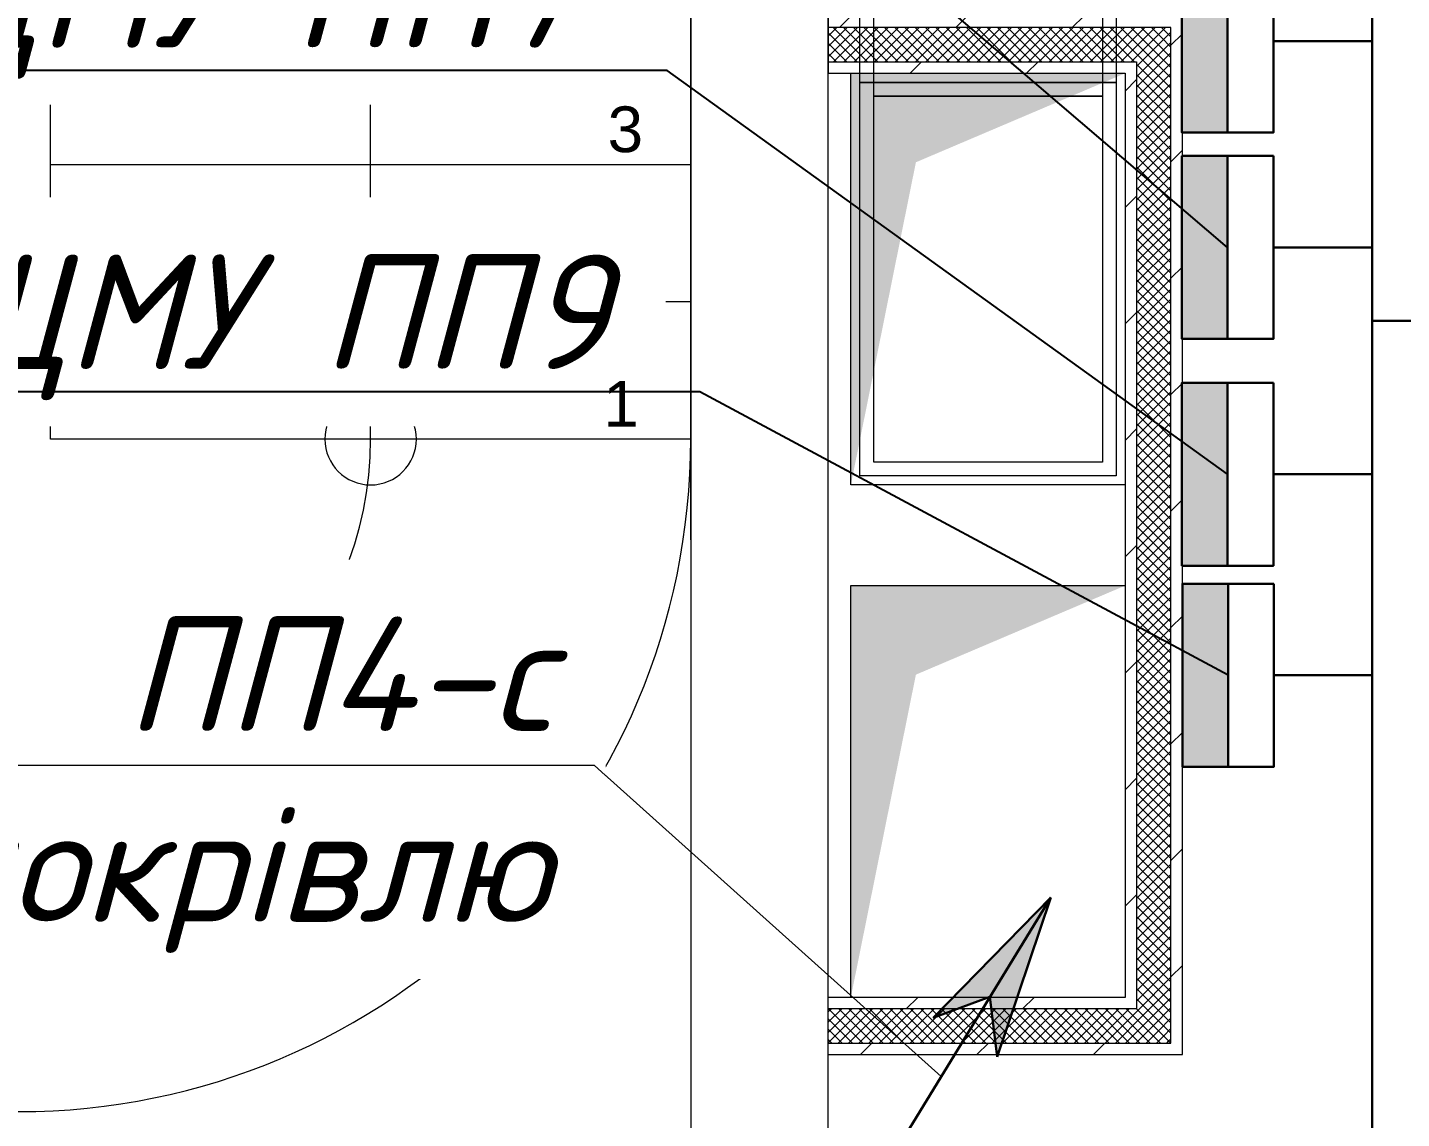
# Model space of a CAD drawing. Header units: millimetres. Extents: x -164867 to 807677, y -316775 to 513985.
# Drawn here: x 495294 to 498299, y 264919 to 267304 of the extents above; entities that cross this region are included whole.
import ezdxf
from ezdxf import colors
from ezdxf.entities.mleader import LeaderData, LeaderLine
from ezdxf.math import Vec2, Vec3

# ---------------------------------------------------------------- set-up
doc = ezdxf.new("R2010")
doc.units = ezdxf.units.MM
for name, color, linetype, lineweight in [('!ДВ', 200, 'Continuous', 30), ('E_В лотку_аварійні', 1, 'Kabl_in_Lotok', 30), ('E_Позначення', 7, 'Continuous', 15), ('E_Розп. мережі', 5, 'Continuous', 30)]:
    doc.layers.add(name, color=color, linetype=linetype, lineweight=lineweight)
for name, color, linetype in [('!ПС_кабель', 1, 'Continuous'), ('00_lestnicy', 7, 'Continuous'), ('51312000', 7, 'Continuous'), ('АР-3д сходи', 7, 'Continuous'), ('перегородки', 7, 'Continuous')]:
    doc.layers.add(name, color=color, linetype=linetype)
doc.styles.add('ISO', font='isocpeui.ttf')
doc.styles.add('ГОСТ 2.304', font='isocpeui.ttf')
doc.styles.add('СГЕНЕРИР_СТИЛЬ_1', font='arial.ttf')
doc.linetypes.add('Kabl_in_Lotok', pattern='A,10,[130,ltypeshp.shx,S=1,R=0,X=0,Y=0],1,[130,ltypeshp.shx,S=1,R=90,X=0,Y=-1],1,[130,ltypeshp.shx,S=1,R=0,X=0,Y=0],10', length=22)

# ---------------------------------------------------------------- blocks, each defined once
blk = doc.blocks.new('*U68')
at = {"lineweight": -2}
h = blk.add_hatch(color=256, dxfattribs=at)
h.paths.add_polyline_path([(8.77, 16.13), (3.905, 10.615), (6.336, 11.652)])
h.paths.add_polyline_path([(8.77, 16.13), (6.336, 11.652), (6.786, 9.048)])
h = blk.add_hatch(color=256, dxfattribs=at)
edge = h.paths.add_edge_path()
edge.add_arc((0.074, -0.001), 1.276, 0, 360)
for p, q in [((0, 0), (8.77, 16.13)), ((8.77, 16.13), (3.905, 10.615)), ((8.77, 16.13), (6.786, 9.048)), ((3.905, 10.615), (6.336, 11.652)), ((6.336, 11.652), (6.786, 9.048))]:
    blk.add_line(p, q, dxfattribs=at)
blk.add_circle((0.112, -0.001), 1.238, dxfattribs=at)
blk = doc.blocks.new('_None')
blk = doc.blocks.new('+9450')
at = {"layer": '!ДВ', "linetype": 'Continuous', "lineweight": 20}
for points in [[(3436.3, 4370), (3578.6, 5075.4), (4036.3, 5270), (3436.3, 5270)], [(3436.3, 3250), (3578.6, 3955.4), (4036.3, 4150), (3436.3, 4150)]]:
    blk.add_hatch(color=7, dxfattribs=at).paths.add_polyline_path(points)
at = {"layer": '!ДВ', "color": 7, "linetype": 'Continuous', "lineweight": 18}
for p, q in [((3486.3, 5220), (3486.3, 6994.8)), ((3986.3, 6994.8), (3986.3, 5220)), ((3456.3, 5250), (3456.3, 6869.8)), ((4016.3, 6869.8), (4016.3, 5250)), ((3456.3, 5250), (4016.3, 5250)), ((3456.3, 4390), (3456.3, 5250)), ((4016.3, 5250), (3456.3, 5250)), ((4016.3, 5250), (4016.3, 4390)), ((3486.3, 5220), (3986.3, 5220)), ((3486.3, 4420), (3486.3, 5220)), ((3986.3, 5220), (3486.3, 5220)), ((3986.3, 5220), (3986.3, 4420)), ((3986.3, 4420), (3486.3, 4420)), ((4016.3, 4390), (3456.3, 4390))]:
    blk.add_line(p, q, dxfattribs=at)
at = {"layer": '!ДВ', "color": 7, "linetype": 'Continuous', "lineweight": 20}
for p, q in [((3436.3, 5270), (4036.3, 5270)), ((3436.3, 4370), (3436.3, 5270)), ((4036.3, 5270), (4036.3, 4370)), ((4036.3, 4370), (3436.3, 4370)), ((3436.3, 4150), (4036.3, 4150)), ((3436.3, 3250), (3436.3, 4150)), ((4036.3, 4150), (4036.3, 3250)), ((4036.3, 3250), (3436.3, 3250))]:
    blk.add_line(p, q, dxfattribs=at)
at = {"color": 7, "linetype": 'Continuous', "lineweight": 20}
for radius in [1470, 770]:
    blk.add_arc((1616.2, 4470.1), radius, 180, 0, dxfattribs=at)
at = {"layer": '00_lestnicy', "color": 7, "linetype": 'Continuous', "lineweight": 13}
blk.add_line((3086.3, 4250), (3086.3, 7250), dxfattribs=at)
at = {"layer": '51312000', "color": 7, "linetype": 'Continuous', "lineweight": 20}
for p, q in [((3086.5, 7072.2), (3086.5, 2120.1)), ((3386.5, 1820.1), (3386.5, 7072.2))]:
    blk.add_line(p, q, dxfattribs=at)
at = {"layer": 'АР-3д сходи', "color": 7, "linetype": 'Continuous', "lineweight": 20}
for p, q in [((1686.2, 4470.1), (1686.2, 6570.1)), ((2386.2, 4470.1), (2386.2, 6270.1)), ((3086.2, 5970.1), (3086.2, 4470.1)), ((3086.2, 5070.1), (1686.2, 5070.1)), ((3086.2, 4770.1), (1686.2, 4770.1)), ((3086.2, 4470.1), (1686.2, 4470.1)), ((3086.2, 4470.1), (1686.2, 4470.1))]:
    blk.add_line(p, q, dxfattribs=at)
for start, end in [(0, 180), (180, 0)]:
    blk.add_arc((2386.2, 4470.1), 100, start, end, dxfattribs=at)
at = {"layer": 'перегородки', "color": 7, "linetype": 'Continuous', "lineweight": 18}
for p, q in [((3386.8, 5395), (3386.8, 5370)), ((3411.5, 5370), (3436.5, 5395)), ((3666, 5370), (3691, 5395)), ((3920.6, 5370), (3945.6, 5395)), ((4161.3, 3125), (4161.3, 5395)), ((3386.8, 5350.8), (3406, 5370)), ((3386.8, 5328.3), (3428.4, 5370)), ((3386.8, 5305.9), (3450.9, 5370)), ((4136.3, 5370), (3386.8, 5370)), ((3386.8, 5370), (3386.8, 5295)), ((3450.1, 5295), (3386.8, 5358.4)), ((3472.6, 5295), (3397.6, 5370)), ((3398.3, 5295), (3473.3, 5370)), ((3495, 5295), (3420, 5370)), ((3420.8, 5295), (3495.8, 5370)), ((3517.5, 5295), (3442.5, 5370)), ((3443.3, 5295), (3518.3, 5370)), ((3539.9, 5295), (3464.9, 5370)), ((3465.7, 5295), (3540.7, 5370)), ((3562.4, 5295), (3487.4, 5370)), ((3488.2, 5295), (3563.2, 5370)), ((3584.8, 5295), (3509.8, 5370)), ((3510.6, 5295), (3585.6, 5370)), ((3607.3, 5295), (3532.3, 5370)), ((3533.1, 5295), (3608.1, 5370)), ((3629.7, 5295), (3554.7, 5370)), ((3555.5, 5295), (3630.5, 5370)), ((3652.2, 5295), (3577.2, 5370)), ((3578, 5295), (3653, 5370)), ((3674.6, 5295), (3599.6, 5370)), ((3600.4, 5295), (3675.4, 5370)), ((3697.1, 5295), (3622.1, 5370)), ((3622.9, 5295), (3697.9, 5370)), ((3719.5, 5295), (3644.5, 5370)), ((3645.3, 5295), (3720.3, 5370)), ((3742, 5295), (3667, 5370)), ((3667.8, 5295), (3742.8, 5370)), ((3764.4, 5295), (3689.4, 5370)), ((3690.2, 5295), (3765.2, 5370)), ((3786.9, 5295), (3711.9, 5370)), ((3712.7, 5295), (3787.7, 5370)), ((3809.3, 5295), (3734.3, 5370)), ((3735.1, 5295), (3810.1, 5370)), ((3831.8, 5295), (3756.8, 5370)), ((3757.6, 5295), (3832.6, 5370)), ((3854.2, 5295), (3779.2, 5370)), ((3780, 5295), (3855, 5370)), ((3876.7, 5295), (3801.7, 5370)), ((3802.5, 5295), (3877.5, 5370)), ((3899.1, 5295), (3824.1, 5370)), ((3824.9, 5295), (3899.9, 5370)), ((3921.6, 5295), (3846.6, 5370)), ((3847.4, 5295), (3922.4, 5370)), ((3944, 5295), (3869, 5370)), ((3869.8, 5295), (3944.8, 5370)), ((3966.5, 5295), (3891.5, 5370)), ((3892.3, 5295), (3967.3, 5370)), ((3988.9, 5295), (3913.9, 5370)), ((3914.7, 5295), (3989.7, 5370)), ((4011.4, 5295), (3936.4, 5370)), ((3937.2, 5295), (4012.2, 5370)), ((4033.8, 5295), (3958.8, 5370)), ((3959.6, 5295), (4034.6, 5370)), ((4056.3, 5295), (3981.3, 5370)), ((3982.1, 5295), (4057.1, 5370)), ((4070, 5303.7), (4003.7, 5370)), ((4004.5, 5295), (4079.5, 5370)), ((4081.3, 5314.9), (4026.2, 5370)), ((4027, 5295), (4102, 5370)), ((4092.5, 5326.1), (4048.6, 5370)), ((4049.4, 5295), (4124.4, 5370)), ((4061.3, 5284.5), (4136.3, 5359.5)), ((4103.7, 5337.4), (4071.1, 5370)), ((4114.9, 5348.6), (4093.5, 5370)), ((4136.3, 5327.2), (4114.9, 5348.6)), ((4126.2, 5359.8), (4116, 5370)), ((4136.3, 5349.6), (4126.2, 5359.8)), ((4136.3, 3150), (4136.3, 5370)), ((4136.3, 5331.2), (4161.3, 5356.2)), ((3427.7, 5295), (3386.8, 5335.9)), ((4061.3, 5262), (4136.3, 5337)), ((4136.3, 5282.3), (4092.5, 5326.1)), ((4136.3, 5304.7), (4103.7, 5337.4)), ((3405.2, 5295), (3386.8, 5313.5)), ((3386.8, 5295), (4061.3, 5295)), ((3386.8, 5295), (3386.8, 5270)), ((3566, 5270), (3591, 5295)), ((3820.6, 5270), (3845.6, 5295)), ((4061.3, 5239.6), (4136.3, 5314.6)), ((4061.3, 5295), (4061.3, 3225)), ((4061.3, 5217.1), (4136.3, 5292.1)), ((4136.3, 5214.9), (4061.3, 5289.9)), ((4136.3, 5237.4), (4070, 5303.7)), ((4136.3, 5259.8), (4081.3, 5314.9)), ((3386.8, 5270), (4036.3, 5270)), ((4036.3, 5270), (4036.3, 3250)), ((4061.3, 5194.7), (4136.3, 5269.7)), ((4136.3, 5192.5), (4061.3, 5267.5)), ((4036.3, 5231.2), (4061.3, 5256.2)), ((4061.3, 5172.2), (4136.3, 5247.2)), ((4136.3, 5170), (4061.3, 5245)), ((4061.3, 5149.8), (4136.3, 5224.8)), ((4136.3, 5147.6), (4061.3, 5222.6)), ((4061.3, 5127.3), (4136.3, 5202.3)), ((4136.3, 5125.1), (4061.3, 5200.1)), ((4061.3, 5104.9), (4136.3, 5179.9)), ((4136.3, 5102.7), (4061.3, 5177.7)), ((4061.3, 5082.4), (4136.3, 5157.4)), ((4136.3, 5080.2), (4061.3, 5155.2)), ((4061.3, 5060), (4136.3, 5135)), ((4136.3, 5057.8), (4061.3, 5132.8)), ((4061.3, 5037.5), (4136.3, 5112.5)), ((4136.3, 5035.3), (4061.3, 5110.3)), ((4061.3, 5015.1), (4136.3, 5090.1)), ((4136.3, 5012.9), (4061.3, 5087.9)), ((4136.3, 5076.6), (4161.3, 5101.6)), ((4061.3, 4992.6), (4136.3, 5067.6)), ((4136.3, 4990.4), (4061.3, 5065.4)), ((4061.3, 4970.2), (4136.3, 5045.2)), ((4136.3, 4968), (4061.3, 5043)), ((4061.3, 4947.7), (4136.3, 5022.7)), ((4136.3, 4945.5), (4061.3, 5020.5)), ((4036.3, 4976.6), (4061.3, 5001.6)), ((4061.3, 4925.3), (4136.3, 5000.3)), ((4136.3, 4923.1), (4061.3, 4998.1)), ((4061.3, 4902.8), (4136.3, 4977.8)), ((4136.3, 4900.6), (4061.3, 4975.6)), ((4061.3, 4880.4), (4136.3, 4955.4)), ((4136.3, 4878.2), (4061.3, 4953.2)), ((4061.3, 4857.9), (4136.3, 4932.9)), ((4136.3, 4855.7), (4061.3, 4930.7)), ((4061.3, 4835.5), (4136.3, 4910.5)), ((4136.3, 4833.3), (4061.3, 4908.3)), ((4061.3, 4813), (4136.3, 4888)), ((4136.3, 4810.8), (4061.3, 4885.8)), ((4061.3, 4790.6), (4136.3, 4865.6)), ((4136.3, 4788.4), (4061.3, 4863.4)), ((4061.3, 4768.1), (4136.3, 4843.1)), ((4136.3, 4765.9), (4061.3, 4840.9)), ((4136.3, 4822.1), (4161.3, 4847.1)), ((4061.3, 4745.7), (4136.3, 4820.7)), ((4136.3, 4743.5), (4061.3, 4818.5)), ((4061.3, 4723.2), (4136.3, 4798.2)), ((4136.3, 4721), (4061.3, 4796)), ((4061.3, 4700.8), (4136.3, 4775.8)), ((4136.3, 4698.6), (4061.3, 4773.6)), ((4061.3, 4678.3), (4136.3, 4753.3)), ((4136.3, 4676.1), (4061.3, 4751.1)), ((4036.3, 4722.1), (4061.3, 4747.1)), ((4061.3, 4655.9), (4136.3, 4730.9)), ((4136.3, 4653.7), (4061.3, 4728.7)), ((4061.3, 4633.4), (4136.3, 4708.4)), ((4136.3, 4631.2), (4061.3, 4706.2)), ((4061.3, 4610.9), (4136.3, 4685.9)), ((4136.3, 4608.8), (4061.3, 4683.8)), ((4061.3, 4588.5), (4136.3, 4663.5)), ((4136.3, 4586.3), (4061.3, 4661.3)), ((4061.3, 4566), (4136.3, 4641)), ((4136.3, 4563.9), (4061.3, 4638.9)), ((4061.3, 4543.6), (4136.3, 4618.6)), ((4136.3, 4541.4), (4061.3, 4616.4)), ((4061.3, 4521.1), (4136.3, 4596.1)), ((4136.3, 4519), (4061.3, 4594)), ((4061.3, 4498.7), (4136.3, 4573.7)), ((4136.3, 4496.5), (4061.3, 4571.5)), ((4136.3, 4567.5), (4161.3, 4592.5)), ((4061.3, 4476.2), (4136.3, 4551.2)), ((4136.3, 4474.1), (4061.3, 4549.1)), ((4061.3, 4453.8), (4136.3, 4528.8)), ((4136.3, 4451.6), (4061.3, 4526.6)), ((4036.3, 4467.5), (4061.3, 4492.5)), ((4061.3, 4431.3), (4136.3, 4506.3)), ((4136.3, 4429.2), (4061.3, 4504.2)), ((4061.3, 4408.9), (4136.3, 4483.9)), ((4136.3, 4406.7), (4061.3, 4481.7)), ((4061.3, 4386.4), (4136.3, 4461.4)), ((4136.3, 4384.3), (4061.3, 4459.3)), ((4061.3, 4364), (4136.3, 4439)), ((4136.3, 4361.8), (4061.3, 4436.8)), ((4061.3, 4341.5), (4136.3, 4416.5)), ((4136.3, 4339.4), (4061.3, 4414.4)), ((4061.3, 4319.1), (4136.3, 4394.1)), ((4136.3, 4316.9), (4061.3, 4391.9)), ((4061.3, 4296.6), (4136.3, 4371.6)), ((4136.3, 4294.5), (4061.3, 4369.5)), ((4061.3, 4274.2), (4136.3, 4349.2)), ((4136.3, 4272), (4061.3, 4347)), ((4061.3, 4251.7), (4136.3, 4326.7)), ((4136.3, 4313), (4161.3, 4338)), ((4136.3, 4249.6), (4061.3, 4324.6)), ((4061.3, 4229.3), (4136.3, 4304.3)), ((4136.3, 4227.1), (4061.3, 4302.1)), ((4061.3, 4206.8), (4136.3, 4281.8)), ((4136.3, 4204.7), (4061.3, 4279.7)), ((4036.3, 4213), (4061.3, 4238)), ((4061.3, 4184.4), (4136.3, 4259.4)), ((4136.3, 4182.2), (4061.3, 4257.2)), ((4061.3, 4161.9), (4136.3, 4236.9)), ((4136.3, 4159.8), (4061.3, 4234.8)), ((4061.3, 4139.5), (4136.3, 4214.5)), ((4136.3, 4137.3), (4061.3, 4212.3)), ((4061.3, 4117), (4136.3, 4192)), ((4136.3, 4114.9), (4061.3, 4189.9)), ((4061.3, 4094.6), (4136.3, 4169.6)), ((4136.3, 4092.4), (4061.3, 4167.4)), ((4061.3, 4072.1), (4136.3, 4147.1)), ((4136.3, 4070), (4061.3, 4145)), ((4061.3, 4049.7), (4136.3, 4124.7)), ((4136.3, 4047.5), (4061.3, 4122.5)), ((4061.3, 4027.2), (4136.3, 4102.2)), ((4136.3, 4025.1), (4061.3, 4100.1)), ((4061.3, 4004.8), (4136.3, 4079.8)), ((4136.3, 4002.6), (4061.3, 4077.6)), ((4061.3, 3982.3), (4136.3, 4057.3)), ((4136.3, 4058.4), (4161.3, 4083.4)), ((4136.3, 3980.2), (4061.3, 4055.2)), ((4061.3, 3959.9), (4136.3, 4034.9)), ((4136.3, 3957.7), (4061.3, 4032.7)), ((4061.3, 3937.4), (4136.3, 4012.4)), ((4136.3, 3935.3), (4061.3, 4010.3)), ((4036.3, 3958.4), (4061.3, 3983.4)), ((4061.3, 3915), (4136.3, 3990)), ((4136.3, 3912.8), (4061.3, 3987.8)), ((4061.3, 3892.5), (4136.3, 3967.5)), ((4136.3, 3890.4), (4061.3, 3965.4)), ((4061.3, 3870.1), (4136.3, 3945.1)), ((4136.3, 3867.9), (4061.3, 3942.9)), ((4061.3, 3847.6), (4136.3, 3922.6)), ((4136.3, 3845.5), (4061.3, 3920.5)), ((4061.3, 3825.2), (4136.3, 3900.2)), ((4136.3, 3823), (4061.3, 3898)), ((4061.3, 3802.7), (4136.3, 3877.7)), ((4136.3, 3800.6), (4061.3, 3875.6)), ((4061.3, 3780.3), (4136.3, 3855.3)), ((4136.3, 3778.1), (4061.3, 3853.1)), ((4061.3, 3757.8), (4136.3, 3832.8)), ((4136.3, 3755.7), (4061.3, 3830.7)), ((4136.3, 3803.8), (4161.3, 3828.8)), ((4061.3, 3735.4), (4136.3, 3810.4)), ((4136.3, 3733.2), (4061.3, 3808.2)), ((4061.3, 3712.9), (4136.3, 3787.9)), ((4136.3, 3710.8), (4061.3, 3785.8)), ((4061.3, 3690.5), (4136.3, 3765.5)), ((4136.3, 3688.3), (4061.3, 3763.3)), ((4036.3, 3703.8), (4061.3, 3728.8)), ((4061.3, 3668), (4136.3, 3743)), ((4136.3, 3665.9), (4061.3, 3740.9)), ((4061.3, 3645.6), (4136.3, 3720.6)), ((4136.3, 3643.4), (4061.3, 3718.4)), ((4061.3, 3623.1), (4136.3, 3698.1)), ((4136.3, 3621), (4061.3, 3696)), ((4061.3, 3600.7), (4136.3, 3675.7)), ((4136.3, 3598.5), (4061.3, 3673.5)), ((4061.3, 3578.2), (4136.3, 3653.2)), ((4136.3, 3576), (4061.3, 3651)), ((4061.3, 3555.8), (4136.3, 3630.8)), ((4136.3, 3553.6), (4061.3, 3628.6)), ((4061.3, 3533.3), (4136.3, 3608.3)), ((4136.3, 3531.1), (4061.3, 3606.1)), ((4061.3, 3510.9), (4136.3, 3585.9)), ((4136.3, 3508.7), (4061.3, 3583.7)), ((4061.3, 3488.4), (4136.3, 3563.4)), ((4136.3, 3486.2), (4061.3, 3561.2)), ((4136.3, 3549.3), (4161.3, 3574.3)), ((4061.3, 3466), (4136.3, 3541)), ((4136.3, 3463.8), (4061.3, 3538.8)), ((4061.3, 3443.5), (4136.3, 3518.5)), ((4136.3, 3441.3), (4061.3, 3516.3)), ((4061.3, 3421.1), (4136.3, 3496.1)), ((4136.3, 3418.9), (4061.3, 3493.9)), ((4036.3, 3449.3), (4061.3, 3474.3)), ((4061.3, 3398.6), (4136.3, 3473.6)), ((4136.3, 3396.4), (4061.3, 3471.4)), ((4061.3, 3376.2), (4136.3, 3451.2)), ((4136.3, 3374), (4061.3, 3449)), ((4061.3, 3353.7), (4136.3, 3428.7)), ((4136.3, 3351.5), (4061.3, 3426.5)), ((4061.3, 3331.3), (4136.3, 3406.3)), ((4136.3, 3329.1), (4061.3, 3404.1)), ((4061.3, 3308.8), (4136.3, 3383.8)), ((4136.3, 3306.6), (4061.3, 3381.6)), ((4061.3, 3286.4), (4136.3, 3361.4)), ((4136.3, 3284.2), (4061.3, 3359.2)), ((4061.3, 3263.9), (4136.3, 3338.9)), ((4136.3, 3261.7), (4061.3, 3336.7)), ((4061.3, 3241.5), (4136.3, 3316.5)), ((4136.3, 3239.3), (4061.3, 3314.3)), ((4136.3, 3294.7), (4161.3, 3319.7)), ((4136.3, 3216.8), (4061.3, 3291.8)), ((4064.3, 3222), (4136.3, 3294)), ((4036.3, 3250), (3386.9, 3250)), ((3386.9, 3225), (3386.9, 3250)), ((3557.5, 3225), (3582.5, 3250)), ((3812, 3225), (3837, 3250)), ((4136.3, 3194.4), (4061.3, 3269.4)), ((4136.3, 3171.9), (4061.3, 3246.9)), ((4075.6, 3210.8), (4136.3, 3271.6)), ((4086.8, 3199.6), (4136.3, 3249.1)), ((3386.9, 3218.1), (3393.8, 3225)), ((3386.9, 3195.6), (3416.3, 3225)), ((3386.9, 3173.2), (3438.7, 3225)), ((3386.9, 3150.7), (3461.2, 3225)), ((4061.3, 3225), (3386.9, 3225)), ((3386.9, 3150), (3386.9, 3225)), ((3462.3, 3150), (3387.3, 3225)), ((3408.6, 3150), (3483.6, 3225)), ((3484.8, 3150), (3409.8, 3225)), ((3431.1, 3150), (3506.1, 3225)), ((3507.2, 3150), (3432.2, 3225)), ((3453.5, 3150), (3528.5, 3225)), ((3529.7, 3150), (3454.7, 3225)), ((3476, 3150), (3551, 3225)), ((3552.1, 3150), (3477.1, 3225)), ((3498.4, 3150), (3573.4, 3225)), ((3574.6, 3150), (3499.6, 3225)), ((3520.9, 3150), (3595.9, 3225)), ((3597, 3150), (3522, 3225)), ((3543.3, 3150), (3618.3, 3225)), ((3619.5, 3150), (3544.5, 3225)), ((3565.8, 3150), (3640.8, 3225)), ((3641.9, 3150), (3566.9, 3225)), ((3588.2, 3150), (3663.2, 3225)), ((3664.4, 3150), (3589.4, 3225)), ((3610.7, 3150), (3685.7, 3225)), ((3686.8, 3150), (3611.8, 3225)), ((3633.1, 3150), (3708.1, 3225)), ((3709.3, 3150), (3634.3, 3225)), ((3655.6, 3150), (3730.6, 3225)), ((3731.7, 3150), (3656.7, 3225)), ((3678, 3150), (3753, 3225)), ((3754.2, 3150), (3679.2, 3225)), ((3700.5, 3150), (3775.5, 3225)), ((3776.6, 3150), (3701.6, 3225)), ((3722.9, 3150), (3797.9, 3225)), ((3799.1, 3150), (3724.1, 3225)), ((3745.4, 3150), (3820.4, 3225)), ((3821.5, 3150), (3746.5, 3225)), ((3767.8, 3150), (3842.8, 3225)), ((3844, 3150), (3769, 3225)), ((3790.3, 3150), (3865.3, 3225)), ((3866.4, 3150), (3791.4, 3225)), ((3812.7, 3150), (3887.7, 3225)), ((3888.9, 3150), (3813.9, 3225)), ((3835.2, 3150), (3910.2, 3225)), ((3911.3, 3150), (3836.3, 3225)), ((3857.6, 3150), (3932.6, 3225)), ((3933.8, 3150), (3858.8, 3225)), ((3880.1, 3150), (3955.1, 3225)), ((3956.2, 3150), (3881.2, 3225)), ((3902.5, 3150), (3977.5, 3225)), ((3978.7, 3150), (3903.7, 3225)), ((3925, 3150), (4000, 3225)), ((4001.1, 3150), (3926.1, 3225)), ((3947.4, 3150), (4022.4, 3225)), ((4023.6, 3150), (3948.6, 3225)), ((3969.9, 3150), (4044.9, 3225)), ((4046, 3150), (3971, 3225)), ((3992.3, 3150), (4064.3, 3222)), ((4068.5, 3150), (3993.5, 3225)), ((4090.9, 3150), (4015.9, 3225)), ((4113.4, 3150), (4038.4, 3225)), ((4135.8, 3150), (4060.8, 3225)), ((4098, 3188.3), (4136.3, 3226.7)), ((3439.9, 3150), (3386.9, 3203)), ((4014.8, 3150), (4075.6, 3210.8)), ((4037.2, 3150), (4086.8, 3199.6)), ((4059.7, 3150), (4098, 3188.3)), ((4109.2, 3177.1), (4136.3, 3204.2)), ((3417.4, 3150), (3386.9, 3180.5)), ((3395, 3150), (3386.9, 3158.1)), ((4082.1, 3150), (4109.2, 3177.1)), ((4104.6, 3150), (4120.5, 3165.9)), ((4120.5, 3165.9), (4136.3, 3181.8)), ((4131.7, 3154.7), (4136.3, 3159.3)), ((3386.9, 3150), (4136.3, 3150)), ((3386.9, 3125), (3386.9, 3150)), ((3386.9, 3125), (4161.3, 3125)), ((3457.5, 3125), (3482.5, 3150)), ((3712, 3125), (3737, 3150)), ((3966.6, 3125), (3991.6, 3150)), ((4127, 3150), (4131.7, 3154.7))]:
    blk.add_line(p, q, dxfattribs=at)
at = {"layer": 'АР-3д сходи', "color": 7, "style": 'СГЕНЕРИР_СТИЛЬ_1'}
for s, p in [('3', (2904.4, 5097.5)), ('2', (2906.2, 4797.4)), ('1', (2895.1, 4497.4))]:
    blk.add_text(s, height=100, dxfattribs=at).set_placement(p)

msp = doc.modelspace()

# ---------------------------------------------------------------- linework, layer by layer
at = {"layer": 'E_В лотку_аварійні', "ltscale": 100}
for points in [[(498018.89, 267273.94), (498235.06, 267273.94)], [(498018.89, 266822.68), (498235.06, 266822.68)], [(500231.12, 266662.33), (498235.06, 266662.33)], [(498018.89, 266327.07), (498235.06, 266327.07)], [(498018.89, 265887.51), (498235.06, 265887.51)]]:
    msp.add_lwpolyline(points, dxfattribs=at)

# ---------------------------------------------------------------- block references
at = {"layer": 'E_В лотку_аварійні', "xscale": 50.00000000000003, "yscale": 50.00000000000003, "zscale": 50.00000000000003, "rotation": 357.0874877686715}
msp.add_blockref('*U68', (497052.97, 264618.93), dxfattribs=at)
at = {"layer": 'E_Розп. мережі'}
msp.add_blockref('+9450', (493658.56, 261933.54), dxfattribs=at)

# ---------------------------------------------------------------- next in the draw order: leaders
at = {"layer": 'E_Позначення', "color": 7, "lineweight": 9}
ml = msp.add_multileader_mtext('Standard', dxfattribs=at)
ml.set_content('ЩМУ ПП8', color=7, style='ISO')
ml.set_leader_properties()
ml.set_arrow_properties(name='NONE')
ml.build(insert=Vec2(0, 0))
ml.multileader.update_dxf_attribs({"has_text_frame": 1, "text_left_attachment_type": 7, "text_right_attachment_type": 8, "dogleg_length": 100, "arrow_head_size": 200})
ctx = ml.context
ctx.base_point, ctx.char_height, ctx.arrow_head_size, ctx.landing_gap_size, ctx.plane_origin = Vec3(494906.3, 267852.06), 250, 200, 100, Vec3(448448.89, 260903.38)
ctx.left_attachment, ctx.right_attachment, ctx.text_align_type = 7, 8, 2
notes = []
notes.append((ctx, [(0, (1, 1, 0), (496715.01, 267852.06), (-1, 0), 100, [(0, [(497918.89, 266822.68)], 0, [])])]))
ctx.mtext.insert, ctx.mtext.alignment, ctx.mtext.line_spacing_factor, ctx.mtext.flow_direction = Vec3(496515.01, 268152.06), 3, 0.72, 5
ctx.mtext.has_bg_fill, ctx.mtext.bg_color, ctx.mtext.bg_scale_factor, ctx.mtext.bg_transparency, ctx.mtext.use_window_bg_color = 1, -1027028792, 1.5, 0, 1
for ctx, leaders in notes:
    for number, flags, end, landing, length, lines in leaders:
        leader = LeaderData()
        leader.index, (leader.has_last_leader_line, leader.has_dogleg_vector, leader.attachment_direction) = number, flags
        leader.last_leader_point, leader.dogleg_vector, leader.dogleg_length = Vec3(end), Vec3(landing), length
        for number, points, colour, breaks in lines:
            line = LeaderLine()
            line.index, line.vertices, line.color, line.breaks = number, Vec3.list(points), colors.encode_raw_color(colour), breaks
            leader.lines.append(line)
        ctx.leaders.append(leader)

# ---------------------------------------------------------------- next in the draw order: leaders
ml = msp.add_multileader_mtext('Standard', dxfattribs=at)
ml.set_content('ЩМУ ПП9', color=7, style='ISO')
ml.set_leader_properties()
ml.set_arrow_properties(name='NONE')
ml.build(insert=Vec2(0, 0))
ml.multileader.update_dxf_attribs({"has_text_frame": 1, "text_left_attachment_type": 7, "text_right_attachment_type": 8, "dogleg_length": 100, "arrow_head_size": 200})
ctx = ml.context
ctx.base_point, ctx.char_height, ctx.arrow_head_size, ctx.landing_gap_size, ctx.plane_origin = Vec3(494956.44, 266507.08), 250, 200, 100, Vec3(448448.89, 260303.38)
ctx.left_attachment, ctx.right_attachment, ctx.text_align_type = 7, 8, 2
notes = []
notes.append((ctx, [(0, (1, 1, 0), (496764.78, 266507.08), (-1, 0), 100, [(0, [(497919.89, 265887.51)], 0, [])])]))
ctx.mtext.insert, ctx.mtext.alignment, ctx.mtext.line_spacing_factor, ctx.mtext.flow_direction = Vec3(496564.78, 266807.08), 3, 0.72, 5
ctx.mtext.has_bg_fill, ctx.mtext.bg_color, ctx.mtext.bg_scale_factor, ctx.mtext.bg_transparency, ctx.mtext.use_window_bg_color = 1, -1027028792, 1.5, 0, 1
for ctx, leaders in notes:
    for number, flags, end, landing, length, lines in leaders:
        leader = LeaderData()
        leader.index, (leader.has_last_leader_line, leader.has_dogleg_vector, leader.attachment_direction) = number, flags
        leader.last_leader_point, leader.dogleg_vector, leader.dogleg_length = Vec3(end), Vec3(landing), length
        for number, points, colour, breaks in lines:
            line = LeaderLine()
            line.index, line.vertices, line.color, line.breaks = number, Vec3.list(points), colors.encode_raw_color(colour), breaks
            leader.lines.append(line)
        ctx.leaders.append(leader)

# ---------------------------------------------------------------- next in the draw order: hatches: boundary and pattern name
at = {"layer": '!ПС_кабель', "ltscale": 0.001}
h = msp.add_hatch(color=1, dxfattribs=at)
h.dxf.hatch_style = 1
h.paths.add_polyline_path([(497919.89, 265687.51), (497819.89, 265687.51), (497819.89, 266087.51), (497919.89, 266087.51)])

# ---------------------------------------------------------------- next in the draw order: linework, layer by layer
at = {"layer": '!ПС_кабель', "color": 1, "lineweight": 30, "ltscale": 0.001}
msp.add_line((497919.89, 265687.51), (497919.89, 266087.51), dxfattribs=at)
msp.add_lwpolyline([(498019.89, 266087.51), (498019.89, 265687.51), (497819.89, 265687.51), (497819.89, 266087.51)], close=True, dxfattribs=at)

# ---------------------------------------------------------------- next in the draw order: leaders
at = {"layer": 'E_Позначення'}
ml = msp.add_multileader_mtext('Standard', dxfattribs=at)
ml.set_content('ПП4-с\\Pна покрівлю', color=256, style='ГОСТ 2.304')
ml.set_leader_properties(color=256, linetype='ByLayer', lineweight=-1)
ml.set_arrow_properties(name='NONE')
ml.build(insert=Vec2(0, 0))
ml.multileader.update_dxf_attribs({"has_dogleg": 0, "text_left_attachment_type": 6, "text_right_attachment_type": 6, "dogleg_length": 0, "arrow_head_size": 1})
ctx = ml.context
ctx.base_point, ctx.char_height, ctx.arrow_head_size, ctx.landing_gap_size, ctx.plane_origin = Vec3(494425.85, 265690.33), 250, 1, 100, Vec3(508121.25, 263488.7)
ctx.left_attachment, ctx.right_attachment, ctx.text_align_type = 6, 6, 2
notes = []
notes.append((ctx, [(1, (1, 1, 0), (496533.99, 265690.33), (-1, 0), 0, [(0, [(497292.43, 265010.51)], 0, [])])]))
ctx.mtext.insert, ctx.mtext.alignment, ctx.mtext.flow_direction = Vec3(496433.99, 266015.33), 3, 5
ctx.mtext.has_bg_fill, ctx.mtext.bg_color, ctx.mtext.bg_scale_factor, ctx.mtext.bg_transparency, ctx.mtext.use_window_bg_color = 1, -1027028792, 1.5, 0, 1
for ctx, leaders in notes:
    for number, flags, end, landing, length, lines in leaders:
        leader = LeaderData()
        leader.index, (leader.has_last_leader_line, leader.has_dogleg_vector, leader.attachment_direction) = number, flags
        leader.last_leader_point, leader.dogleg_vector, leader.dogleg_length = Vec3(end), Vec3(landing), length
        for number, points, colour, breaks in lines:
            line = LeaderLine()
            line.index, line.vertices, line.color, line.breaks = number, Vec3.list(points), colors.encode_raw_color(colour), breaks
            leader.lines.append(line)
        ctx.leaders.append(leader)

# ---------------------------------------------------------------- next in the draw order: linework, layer by layer
at = {"layer": 'E_В лотку_аварійні', "ltscale": 100}
msp.add_lwpolyline([(496920.01, 262090.02), (498235.06, 262090.02), (498235.06, 267812.32), (498018.89, 267812.32)], dxfattribs=at)

# ---------------------------------------------------------------- next in the draw order: leaders
at = {"layer": 'E_Позначення', "color": 7, "lineweight": 9}
ml = msp.add_multileader_mtext('Standard', dxfattribs=at)
ml.set_content('ЩМУ ПП7', color=7, style='ISO')
ml.set_leader_properties()
ml.set_arrow_properties(name='NONE')
ml.build(insert=Vec2(0, 0))
ml.multileader.update_dxf_attribs({"has_text_frame": 1, "text_left_attachment_type": 7, "text_right_attachment_type": 8, "dogleg_length": 100, "arrow_head_size": 200})
ctx = ml.context
ctx.base_point, ctx.char_height, ctx.arrow_head_size, ctx.landing_gap_size, ctx.plane_origin = Vec3(494873.27, 267209.56), 250, 200, 100, Vec3(453499.39, 260624.19)
ctx.left_attachment, ctx.right_attachment, ctx.text_align_type = 7, 8, 2
notes = []
notes.append((ctx, [(0, (1, 1, 0), (496693.15, 267209.56), (-1, 0), 100, [(0, [(497918.89, 266327.07)], 0, [])])]))
ctx.mtext.insert, ctx.mtext.alignment, ctx.mtext.line_spacing_factor, ctx.mtext.flow_direction = Vec3(496493.15, 267509.56), 3, 0.72, 5
ctx.mtext.has_bg_fill, ctx.mtext.bg_color, ctx.mtext.bg_scale_factor, ctx.mtext.bg_transparency, ctx.mtext.use_window_bg_color = 1, -1027028792, 1.5, 0, 1
for ctx, leaders in notes:
    for number, flags, end, landing, length, lines in leaders:
        leader = LeaderData()
        leader.index, (leader.has_last_leader_line, leader.has_dogleg_vector, leader.attachment_direction) = number, flags
        leader.last_leader_point, leader.dogleg_vector, leader.dogleg_length = Vec3(end), Vec3(landing), length
        for number, points, colour, breaks in lines:
            line = LeaderLine()
            line.index, line.vertices, line.color, line.breaks = number, Vec3.list(points), colors.encode_raw_color(colour), breaks
            leader.lines.append(line)
        ctx.leaders.append(leader)

# ---------------------------------------------------------------- next in the draw order: hatches: boundary and pattern name
at = {"layer": '!ПС_кабель', "ltscale": 0.001}
h = msp.add_hatch(color=1, dxfattribs=at)
h.dxf.hatch_style = 1
h.paths.add_polyline_path([(497918.89, 267073.94), (497818.89, 267073.94), (497818.89, 267473.94), (497918.89, 267473.94)])
h = msp.add_hatch(color=1, dxfattribs=at)
h.dxf.hatch_style = 1
h.paths.add_polyline_path([(497918.89, 266622.68), (497818.89, 266622.68), (497818.89, 267022.68), (497918.89, 267022.68)])
h = msp.add_hatch(color=1, dxfattribs=at)
h.dxf.hatch_style = 1
h.paths.add_polyline_path([(497918.89, 266127.07), (497818.89, 266127.07), (497818.89, 266527.07), (497918.89, 266527.07)])

# ---------------------------------------------------------------- next in the draw order: linework, layer by layer
at = {"layer": '!ПС_кабель', "color": 1, "lineweight": 30, "ltscale": 0.001}
for p, q in [((497918.89, 267073.94), (497918.89, 267473.94)), ((497918.89, 266622.68), (497918.89, 267022.68)), ((497918.89, 266127.07), (497918.89, 266527.07))]:
    msp.add_line(p, q, dxfattribs=at)
for points in [[(498018.89, 267473.94), (498018.89, 267073.94), (497818.89, 267073.94), (497818.89, 267473.94)], [(498018.89, 267022.68), (498018.89, 266622.68), (497818.89, 266622.68), (497818.89, 267022.68)], [(498018.89, 266527.07), (498018.89, 266127.07), (497818.89, 266127.07), (497818.89, 266527.07)]]:
    msp.add_lwpolyline(points, close=True, dxfattribs=at)

doc.saveas('drawing.dxf')
